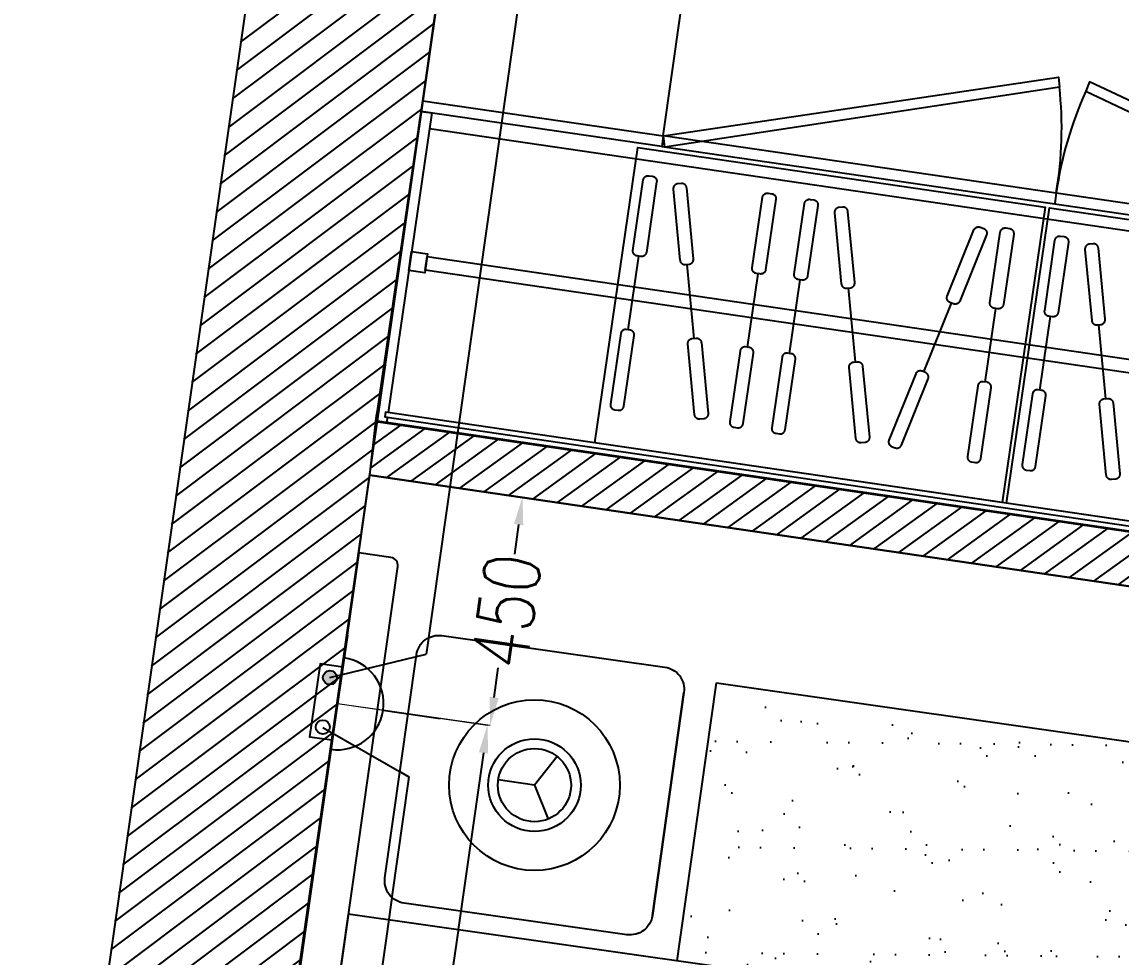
# Model space of a CAD drawing. Extents: x -678889171 to 586587, y -792238163 to 335485.
# Drawn here: x 26597 to 28631, y 30233 to 31963 of the extents above; entities that cross this region are included whole.
import ezdxf
from ezdxf.xclip import XClip

# ---------------------------------------------------------------- set-up
doc = ezdxf.new("R2010")
doc.units = 0
doc.header["$MEASUREMENT"] = 0
doc.header["$XCLIPFRAME"] = 2
doc.set_wipeout_variables(frame=1)
doc.layers.get('0').update_dxf_attribs({"color": 8})
doc.layers.get('Defpoints').update_dxf_attribs({"color": 252})
for name, color, linetype in [('1', 8, 'Continuous'), ('9TH-FURN$0$XR-A-TYP-7-8-9-10$0$I-EQPM', 252, 'Continuous'), ('9TH-FURN$0$XR-A-TYP-7-8-9-10$0$I-FURN', 252, 'Continuous'), ('9TH-FURN$0$XR-A-TYP-7-8-9-10$0$I-FURN-FLOR', 252, 'Continuous'), ('9TH-FURN$0$XR-A-TYP-7-8-9-10$0$I-FURN-PATT', 252, 'Continuous'), ('9TH-FURN$0$XR-A-TYP-7-8-9-10$0$I-WIPEOUT', 252, 'Continuous'), ('9TH-FURN$0$XR-A-TYP-7-8-9-10$0$XREF_1BR$0$I-FURN', 252, 'Continuous'), ('E-POW-BLOCK', 4, 'Continuous'), ('XR-A-9TH-FLOOR$0$A-WALL', 252, 'Continuous'), ('XR-A-col-910$0$A-COLS', 252, 'Continuous'), ('XR-A-col-910$0$A-SITE-PATT', 252, 'Continuous'), ('XR-Typ32 7th to11Th$0$A-WALL', 252, 'Continuous')]:
    doc.layers.add(name, color=color, linetype=linetype)
doc.styles.add('Work$0$E-M.MODUL', font='romans.shx', dxfattribs={"width": 0.8})
doc.dimstyles.new('Work$0$S-DIM', dxfattribs={"dimscale": 500, "dimtxt": 0.2065, "dimasz": 0.104, "dimexe": 0, "dimexo": 0, "dimgap": 0, "dimtad": 0, "dimdec": 0, "dimzin": 0, "dimdsep": 46, "dimtxsty": 'Work$0$E-M.MODUL', "dimcen": 0.25, "dimclrd": 5, "dimclre": 5, "dimclrt": 1, "dimadec": 0, "dimazin": 0, "dimtfac": 1, "dimtdec": 0, "dimtofl": 0, "dimtmove": 0, "dimatfit": 3, "dimfxl": 1, "dimtolj": 1, "dimtzin": 0, "dimlwe": 13, "dimarcsym": 0})

# ---------------------------------------------------------------- blocks, each defined once
blk = doc.blocks.new('SO1')
at = {"layer": 'E-POW-BLOCK'}
h = blk.add_hatch(color=3, dxfattribs=at)
h.dxf.hatch_style = 1
edge = h.paths.add_edge_path()
edge.add_arc((-0.1064, -0.0481), 0.0303, 0, 360)
at = {"layer": 'E-POW-BLOCK', "color": 3}
for p, q in [((0, 0.2), (0, 0.45)), ((-0.3, 0), (0.3, 0))]:
    blk.add_line(p, q, dxfattribs=at)
blk.add_lwpolyline([(0.1593, 0), (-0.1593, 0), (-0.1593, -0.0988), (0.1593, -0.0988)], close=True, dxfattribs=at)
for centre in [(-0.1064, -0.0481), (0.1096, -0.0481)]:
    blk.add_circle(centre, 0.0303, dxfattribs=at)
blk.add_arc((0, 0), 0.2, 0, 180, dxfattribs=at)
blk = doc.blocks.new('*D3154')
at = {"layer": '1', "color": 5, "lineweight": 13, "transparency": 16777216}
for p, q in [((27240.7, 31124.6), (27523.5, 31084.6)), ((27180.9, 30701.9), (27463.7, 30661.9))]:
    blk.add_line(p, q, dxfattribs=at)
at = {"layer": '1', "color": 5, "lineweight": -2, "transparency": 16777216}
for p, q in [((27516.2, 31033.1), (27508.4, 30978.4)), ((27470.9, 30713.4), (27478.7, 30768.1))]:
    blk.add_line(p, q, dxfattribs=at)
at = {"layer": '1', "color": 5, "transparency": 16777216}
for points in [[(27507.6, 31034.3), (27524.8, 31031.9), (27523.5, 31084.6)], [(27462.4, 30714.6), (27479.5, 30712.1), (27463.7, 30661.9)]]:
    blk.add_solid(points, dxfattribs=at)
at = {"layer": 'Defpoints', "color": 0, "transparency": 16777216}
for p in [(27240.7, 31124.6), (27523.5, 31084.6), (27180.9, 30701.9, 0)]:
    blk.add_point(p, dxfattribs=at)
at = {"layer": '1', "color": 1, "transparency": 16777216, "insert": (27493.6, 30873.2), "char_height": 103.25, "attachment_point": 5, "rotation": 81.9486, "style": 'Work$0$E-M.MODUL'}
blk.add_mtext('\\A1;450', dxfattribs=at)
blk = doc.blocks.new('*D3155')
at = {"layer": '1', "color": 5, "lineweight": 13, "transparency": 16777216}
for p, q in [((27180.9, 30701.9), (27458.6, 30662.1)), ((26822.9, 28200.6), (27100.6, 28160.8))]:
    blk.add_line(p, q, dxfattribs=at)
at = {"layer": '1', "color": 5, "lineweight": -2, "transparency": 16777216}
for p, q in [((27451.3, 30610.6), (27300.3, 29555.5)), ((27108, 28212.3), (27259, 29267.4))]:
    blk.add_line(p, q, dxfattribs=at)
at = {"layer": '1', "color": 5, "transparency": 16777216}
for points in [[(27442.7, 30611.9), (27459.9, 30609.4), (27458.6, 30662.1)], [(27099.4, 28213.5), (27116.6, 28211.1), (27100.6, 28160.8)]]:
    blk.add_solid(points, dxfattribs=at)
at = {"layer": 'Defpoints', "color": 0, "transparency": 16777216}
for p in [(27180.9, 30701.9, 0), (26822.9, 28200.6, 0), (27100.6, 28160.8)]:
    blk.add_point(p, dxfattribs=at)
at = {"layer": '1', "color": 1, "transparency": 16777216, "insert": (27279.6, 29411.5), "char_height": 103.25, "attachment_point": 5, "rotation": 81.8544, "style": 'Work$0$E-M.MODUL'}
blk.add_mtext('\\A1;2450', dxfattribs=at)
blk = doc.blocks.new('9TH-FURN$0$XR-A-TYP-7-8-9-10$0$XREF_1BR$0$A$Cdd8648a7')
blk.add_line((0, 0), (33.9, -58.6))
at = {"flags": 128}
blk.add_lwpolyline([(33.9, 58.6), (0, 0), (-67.7, 0)], dxfattribs=at)
for radius in [158, 85.8, 67.7]:
    blk.add_circle((0, 0), radius)
blk = doc.blocks.new('*U504')
at = {"layer": '9TH-FURN$0$XR-A-TYP-7-8-9-10$0$XREF_1BR$0$I-FURN'}
for points in [[(-1826.4, 0), (-1796.4, 0), (-1796.4, 35), (-1826.4, 35)], [(43.4, 5), (-1796.4, 5), (-1796.4, 30), (43.4, 30)], [(73.4, 0), (43.4, 0), (43.4, 35), (73.4, 35)]]:
    blk.add_lwpolyline(points, close=True, dxfattribs=at)
blk = doc.blocks.new('9TH-FURN$0$XR-A-TYP-7-8-9-10$0$XREF_1BR$0$A$C0C3539C5')
at = {"layer": '9TH-FURN$0$XR-A-TYP-7-8-9-10$0$XREF_1BR$0$I-FURN', "ltscale": 0.5}
for p, q in [((-0.0688, 0), (0.0688, 0)), ((-0.0688, -0.083), (0.0688, -0.083)), ((-0.0688, -0.1615), (0.0688, -0.1615)), ((-0.0668, -0.2767), (0.0668, -0.2441)), ((-0.0668, -0.4045), (0.0668, -0.4371)), ((-0.0688, -0.5277), (0.0688, -0.5277)), ((-0.0688, -0.6062), (0.0688, -0.6062)), ((-0.0668, -0.7062), (0.0668, -0.7388)), ((-0.0688, -0.8293), (0.0688, -0.8293)), ((-0.0688, -0.9078), (0.0688, -0.9078))]:
    blk.add_line(p, q, dxfattribs=at)
for points in [[(-0.2098, -0.0125, -0.414214), (-0.2188, -0.0035), (-0.2188, 0.0035, -0.414214), (-0.2098, 0.0125), (-0.0778, 0.0125, -0.414214), (-0.0688, 0.0035), (-0.0688, -0.0035, -0.414214), (-0.0778, -0.0125)], [(0.2098, -0.0125, 0.414214), (0.2188, -0.0035), (0.2188, 0.0035, 0.414214), (0.2098, 0.0125), (0.0778, 0.0125, 0.414214), (0.0688, 0.0035), (0.0688, -0.0035, 0.414214), (0.0778, -0.0125)], [(-0.2098, -0.0955, -0.414214), (-0.2188, -0.0865), (-0.2188, -0.0795, -0.414214), (-0.2098, -0.0705), (-0.0778, -0.0705, -0.414214), (-0.0688, -0.0795), (-0.0688, -0.0865, -0.414214), (-0.0778, -0.0955)], [(0.2098, -0.0955, 0.414214), (0.2188, -0.0865), (0.2188, -0.0795, 0.414214), (0.2098, -0.0705), (0.0778, -0.0705, 0.414214), (0.0688, -0.0795), (0.0688, -0.0865, 0.414214), (0.0778, -0.0955)], [(-0.2098, -0.174, -0.414214), (-0.2188, -0.165), (-0.2188, -0.158, -0.414214), (-0.2098, -0.149), (-0.0778, -0.149, -0.414214), (-0.0688, -0.158), (-0.0688, -0.165, -0.414214), (-0.0778, -0.174)], [(0.2098, -0.174, 0.414214), (0.2188, -0.165), (0.2188, -0.158, 0.414214), (0.2098, -0.149), (0.0778, -0.149, 0.414214), (0.0688, -0.158), (0.0688, -0.165, 0.414214), (0.0778, -0.174)], [(0.2067, -0.2228, 0.414214), (0.2133, -0.2119), (0.2117, -0.2051, 0.414214), (0.2008, -0.1985), (0.0726, -0.2298, 0.414214), (0.066, -0.2407), (0.0676, -0.2475, 0.414214), (0.0785, -0.2541)], [(-0.2008, -0.3223, -0.414214), (-0.2117, -0.3157), (-0.2133, -0.3089, -0.414214), (-0.2067, -0.298), (-0.0785, -0.2667, -0.414214), (-0.0676, -0.2733), (-0.066, -0.2801, -0.414214), (-0.0726, -0.291)], [(-0.2008, -0.3589, 0.414214), (-0.2117, -0.3655), (-0.2133, -0.3723, 0.414214), (-0.2067, -0.3832), (-0.0785, -0.4145, 0.414214), (-0.0676, -0.4079), (-0.066, -0.4011, 0.414214), (-0.0726, -0.3902)], [(0.2067, -0.4585, -0.414214), (0.2133, -0.4693), (0.2117, -0.4761, -0.414214), (0.2008, -0.4827), (0.0726, -0.4514, -0.414214), (0.066, -0.4405), (0.0676, -0.4337, -0.414214), (0.0785, -0.4271)], [(-0.2098, -0.5402, -0.414214), (-0.2188, -0.5312), (-0.2188, -0.5242, -0.414214), (-0.2098, -0.5152), (-0.0778, -0.5152, -0.414214), (-0.0688, -0.5242), (-0.0688, -0.5312, -0.414214), (-0.0778, -0.5402)], [(0.2098, -0.5402, 0.414214), (0.2188, -0.5312), (0.2188, -0.5242, 0.414214), (0.2098, -0.5152), (0.0778, -0.5152, 0.414214), (0.0688, -0.5242), (0.0688, -0.5312, 0.414214), (0.0778, -0.5402)], [(-0.2098, -0.6187, -0.414214), (-0.2188, -0.6097), (-0.2188, -0.6027, -0.414214), (-0.2098, -0.5937), (-0.0778, -0.5937, -0.414214), (-0.0688, -0.6027), (-0.0688, -0.6097, -0.414214), (-0.0778, -0.6187)], [(0.2098, -0.6187, 0.414214), (0.2188, -0.6097), (0.2188, -0.6027, 0.414214), (0.2098, -0.5937), (0.0778, -0.5937, 0.414214), (0.0688, -0.6027), (0.0688, -0.6097, 0.414214), (0.0778, -0.6187)], [(-0.2008, -0.6606, 0.414214), (-0.2117, -0.6672), (-0.2133, -0.674, 0.414214), (-0.2067, -0.6849), (-0.0785, -0.7162, 0.414214), (-0.0676, -0.7096), (-0.066, -0.7028, 0.414214), (-0.0726, -0.6919)], [(0.2067, -0.7601, -0.414214), (0.2133, -0.771), (0.2117, -0.7778, -0.414214), (0.2008, -0.7844), (0.0726, -0.7531, -0.414214), (0.066, -0.7422), (0.0676, -0.7354, -0.414214), (0.0785, -0.7288)], [(-0.2098, -0.8418, -0.414214), (-0.2188, -0.8328), (-0.2188, -0.8258, -0.414214), (-0.2098, -0.8168), (-0.0778, -0.8168, -0.414214), (-0.0688, -0.8258), (-0.0688, -0.8328, -0.414214), (-0.0778, -0.8418)], [(0.2098, -0.8418, 0.414214), (0.2188, -0.8328), (0.2188, -0.8258, 0.414214), (0.2098, -0.8168), (0.0778, -0.8168, 0.414214), (0.0688, -0.8258), (0.0688, -0.8328, 0.414214), (0.0778, -0.8418)], [(-0.2098, -0.9203, -0.414214), (-0.2188, -0.9113), (-0.2188, -0.9043, -0.414214), (-0.2098, -0.8953), (-0.0778, -0.8953, -0.414214), (-0.0688, -0.9043), (-0.0688, -0.9113, -0.414214), (-0.0778, -0.9203)], [(0.2098, -0.9203, 0.414214), (0.2188, -0.9113), (0.2188, -0.9043, 0.414214), (0.2098, -0.8953), (0.0778, -0.8953, 0.414214), (0.0688, -0.9043), (0.0688, -0.9113, 0.414214), (0.0778, -0.9203)]]:
    blk.add_lwpolyline(points, format="xyb", close=True, dxfattribs=at)
blk = doc.blocks.new('*U1546')
at = {"layer": 'XR-A-col-910$0$A-SITE-PATT'}
h = blk.add_hatch(dxfattribs=at)
h.set_pattern_fill('ANSI31', color=256, scale=300, angle=8.1314)
h.set_pattern_definition([(45, (5796.236, -59960.182), (-26.516504, 26.516504), [])])
h.paths.add_polyline_path([(100, -26057), (100, -17907), (2650, -17907), (2650, -17557), (-250, -17557), (-250, -26057)])
at = {"layer": 'XR-A-col-910$0$A-COLS'}
blk.add_lwpolyline([(100, -26057), (100, -17907), (2650, -17907), (2650, -17557), (-250, -17557), (-250, -26057)], close=True, dxfattribs=at)
blk = doc.blocks.new('XR-A-col-910')
at = {"layer": 'XR-A-col-910$0$A-SITE-PATT', "rotation": 351.8685461071583}
blk.add_blockref('*U1546', (33080.3, 39580.6), dxfattribs=at)
blk = doc.blocks.new('XR-Typ32 7th to11Th')
at = {"layer": 'XR-Typ32 7th to11Th$0$A-WALL'}
blk.add_lwpolyline([(30349.5, 22235.5), (29147.2, 13821), (29498.7, 13770.8), (30041.1, 17602.5), (32853.5, 17191), (32954.9, 17883.6), (32855.6, 17898.1), (32769.1, 17305.3), (30055.2, 17702.2), (30292.8, 19380.4)], dxfattribs=at)

msp = doc.modelspace()

# ---------------------------------------------------------------- hatches: boundary and pattern name
at = {"layer": '9TH-FURN$0$XR-A-TYP-7-8-9-10$0$I-FURN-PATT'}
h = msp.add_hatch(dxfattribs=at)
h.set_pattern_fill('AR-SAND', color=256, scale=3, angle=-8.0571)
h.set_pattern_definition([(29.4429, (21639.5, 25411.09), (15.8262, 146.0474), [0, -115.824, 0, -129.54, 0, -123.825]), (359.4429, (21639.5, 25411.09), (163.667, 194.023), [0, -62.484, 0, -104.394, 0, -40.005]), (319.4429, (21546.7, 25424.23), (235.0157, -32.8328), [0, -38.1, 0, -137.16, 0, -179.07]), (309.4429, (21546.7, 25424.23), (236.1795, 34.1125), [0, -19.05, 0, -89.916, 0, -102.87])])
h.paths.add_polyline_path([(27882.5, 30740), (29778.4, 30469.8), (29376.2, 27628.1), (27480.2, 27898.3)])

# ---------------------------------------------------------------- linework, layer by layer
at = {"layer": '9TH-FURN$0$XR-A-TYP-7-8-9-10$0$I-FURN'}
msp.add_line((27351.5, 31766.1, 0), (29231.3, 31490.9, 0), dxfattribs=at)
at = {"layer": '9TH-FURN$0$XR-A-TYP-7-8-9-10$0$I-FURN', "elevation": 0}
for points in [[(27784.1, 31752.6), (27938.4, 32843.1), (27493, 32906.8), (27338.8, 31817.7)], [(27784.2, 31752.5), (28515.6, 31861.5), (28517.2, 31843), (27786.8, 31731.8)], [(29238.5, 31540.3), (28573.1, 31852.4), (28566, 31835.3), (29229.7, 31521.4)], [(27338.8, 31817.7), (27784.1, 31752.6), (27781.2, 31732.8), (27335.9, 31797.9)], [(27273.3, 31231.7), (27271.9, 31221.9), (27252.1, 31224.7), (27253.5, 31234.6), (27253.5, 31234.6), (27254.8, 31243.5), (27254.8, 31243.5), (27335.9, 31797.9), (27355.7, 31795), (27274.6, 31240.7), (27269.7, 31241.4), (27268.4, 31232.5)], [(29238.5, 31540.4), (27784.1, 31752.6), (27781.2, 31732.8), (29235.6, 31520.6)], [(29159.3, 30964.2), (27269.7, 31241.4), (27268.4, 31232.5), (29158, 30955.3)]]:
    msp.add_lwpolyline(points, close=True, dxfattribs=at)
at = {"layer": '9TH-FURN$0$XR-A-TYP-7-8-9-10$0$I-FURN'}
for centre, start, end in [((27817, 31765.7, 0), 350.3017, 6.3033), ((29208.6, 31546.8, 0), 155.8217, 171.8233)]:
    msp.add_arc(centre, 704.4, start, end, dxfattribs=at)
at = {"layer": '9TH-FURN$0$XR-A-TYP-7-8-9-10$0$I-FURN-FLOR', "elevation": 0}
msp.add_lwpolyline([(27882.5, 30740), (29778.4, 30469.8), (29376.2, 27628.1), (27480.2, 27898.3)], close=True, dxfattribs=at)
at = {"layer": '9TH-FURN$0$XR-A-TYP-7-8-9-10$0$XREF_1BR$0$I-FURN'}
msp.add_line((28511.4, 31647, 0), (28508.5, 31627.2, 0), dxfattribs=at)

# ---------------------------------------------------------------- block references
at = {"layer": '9TH-FURN$0$XR-A-TYP-7-8-9-10$0$I-FURN', "extrusion": (-3.53468e-11, 4.94056e-12, -1)}
ref = msp.add_blockref('9TH-FURN$0$XR-A-TYP-7-8-9-10$0$XREF_1BR$0$A$C0C3539C5', (-28549.6, 31341.7, 0), dxfattribs=dict(at, xscale=1000, yscale=1000, zscale=-1000, rotation=98.32185931275582))
XClip(ref).set_block_clipping_path([(-0.2848774801, -0.8602293081), (0.2675332336, -0.0984328915)])
ref = msp.add_blockref('9TH-FURN$0$XR-A-TYP-7-8-9-10$0$XREF_1BR$0$A$C0C3539C5', (-29311.6, 31230.1, 0), dxfattribs=dict(at, xscale=1000, yscale=1000, zscale=-1000, rotation=98.32185931275582))
XClip(ref).set_block_clipping_path([(-0.2848774801, -0.8602293081), (0.2675332336, -0.0984328915)])
at = {"layer": '9TH-FURN$0$XR-A-TYP-7-8-9-10$0$I-FURN', "rotation": 171.6781406809907}
msp.add_blockref('*U504', (27390.8, 31527.7, 0), dxfattribs=at)

# ---------------------------------------------------------------- next in the draw order: wipeouts: each hides what was drawn before it
msp.add_wipeout([(27327.9, 30796.1), (27329, 30799.8), (27330.4, 30803.4), (27332.1, 30806.8), (27334.2, 30810.1), (27336.5, 30813.1), (27339.1, 30816), (27341.9, 30818.6), (27345, 30820.9), (27348.3, 30822.9), (27351.7, 30824.6), (27355.3, 30826), (27359, 30827), (27362.8, 30827.7), (27366.6, 30828.1), (27370.5, 30828.1), (27374.3, 30827.7), (27786.9, 30769.3), (27790.7, 30768.6), (27794.4, 30767.5), (27797.9, 30766.1), (27801.4, 30764.4), (27804.7, 30762.4), (27807.7, 30760.1), (27810.6, 30757.5), (27813.1, 30754.6), (27815.5, 30751.5), (27817.5, 30748.3), (27819.2, 30744.8), (27820.6, 30741.2), (27821.6, 30737.5), (27822.3, 30733.7), (27822.7, 30729.9), (27822.7, 30726), (27822.3, 30722.2), (27763.9, 30309.7), (27763.2, 30305.9), (27762.1, 30302.2), (27760.7, 30298.6), (27759, 30295.2), (27757, 30291.9), (27754.6, 30288.8), (27752, 30286), (27749.2, 30283.4), (27746.1, 30281.1), (27742.8, 30279.1), (27739.4, 30277.3), (27735.8, 30276), (27732.1, 30274.9), (27728.3, 30274.2), (27724.5, 30273.9), (27720.6, 30273.9), (27716.8, 30274.2), (27304.2, 30332.6), (27300.5, 30333.4), (27296.8, 30334.4), (27293.2, 30335.8), (27289.7, 30337.5), (27286.5, 30339.6), (27283.4, 30341.9), (27280.6, 30344.5), (27278, 30347.3), (27275.7, 30350.4), (27273.6, 30353.7), (27271.9, 30357.1), (27270.5, 30360.7), (27269.5, 30364.4), (27268.8, 30368.2), (27268.5, 30372.1), (27268.5, 30375.9), (27268.8, 30379.7), (27327.2, 30792.3)]).translate(0, 0, 0).dxf.layer = '9TH-FURN$0$XR-A-TYP-7-8-9-10$0$I-WIPEOUT'

# ---------------------------------------------------------------- next in the draw order: hatches: boundary and pattern name
at = {"layer": '9TH-FURN$0$XR-A-TYP-7-8-9-10$0$I-FURN'}
h = msp.add_hatch(dxfattribs=at)
h.set_pattern_fill('ANSI31', color=256, scale=10, angle=-189.2066)
h.set_pattern_definition([(215.79336, (18149.807, 22272.248), (18.56942, -25.75343), [])])
h.paths.add_polyline_path([(27252, 31224.2), (29968.4, 30826.6), (30055.4, 31420.2), (30154.3, 31405.7), (30052.8, 30713.1), (27240.7, 31124.7)])

# ---------------------------------------------------------------- next in the draw order: linework, layer by layer
at = {"layer": '9TH-FURN$0$XR-A-TYP-7-8-9-10$0$I-FURN', "elevation": 0}
msp.add_lwpolyline([(27252, 31224.2), (29968.4, 30826.6), (30055.4, 31420.2), (30154.3, 31405.7), (30052.8, 30713.1), (27240.7, 31124.7)], close=True, dxfattribs=at)

# ---------------------------------------------------------------- next in the draw order: block references
at = {"layer": '9TH-FURN$0$XR-A-TYP-7-8-9-10$0$I-EQPM', "rotation": 351.942875839929}
msp.add_blockref('9TH-FURN$0$XR-A-TYP-7-8-9-10$0$XREF_1BR$0$A$Cdd8648a7', (27545.6, 30551, 0), dxfattribs=at)

# ---------------------------------------------------------------- next in the draw order: wipeouts: each hides what was drawn before it
msp.add_wipeout([(28832.3, 30081), (28939.2, 30065.9), (28986.4, 30059.2), (29085.5, 30045.1), (29135.7, 30037.9), (29156.2, 30027.8), (29169.2, 30011.6), (29174.4, 29992.8), (29174.5, 29986.5), (28935.8, 28298.9), (28926.5, 28276.2), (28908.4, 28261.1), (28894.6, 28256.6), (28879.2, 28256.4), (28580, 28298.8), (28575.8, 28269.1), (28562.5, 28252.9), (28499.2, 28259.7), (28140.5, 28310.5), (28128.1, 28317.4), (28125.6, 28347.9), (28127.7, 28362.8), (26948.5, 28529.7), (27200.8, 30311.9), (28380, 30145), (28382.1, 30159.9), (28384.9, 30177), (28397, 30190.6), (28409.7, 30191.3), (28819.5, 30133.3), (28832.7, 30125.5), (28836.5, 30110.7)]).translate(0, 0, 0).dxf.layer = '9TH-FURN$0$XR-A-TYP-7-8-9-10$0$I-WIPEOUT'

# ---------------------------------------------------------------- next in the draw order: linework, layer by layer
at = {"layer": '9TH-FURN$0$XR-A-TYP-7-8-9-10$0$I-FURN'}
msp.add_line((28380, 30145, 0), (27200.8, 30311.9, 0), dxfattribs=at)
at = {"layer": '9TH-FURN$0$XR-A-TYP-7-8-9-10$0$I-FURN', "elevation": 0}
msp.add_lwpolyline([(27220.3, 30980.9), (26781.2, 27881.7), (26840.6, 27873.3, 0.414214), (26857.5, 27886), (27292.5, 30955.5, 0.414214), (27279.8, 30972.5), (27220.3, 30980.9)], format="xyb", dxfattribs=at)
msp.add_lwpolyline([(27268.8, 30379.7), (27327.2, 30792.3, -0.414214), (27374.3, 30827.7), (27786.9, 30769.3, -0.414214), (27822.3, 30722.2), (27763.9, 30309.7, -0.414214), (27716.8, 30274.2), (27304.2, 30332.6, -0.414214)], format="xyb", close=True, dxfattribs=at)
msp.add_lwpolyline([(27200.8, 30311.9), (26948.5, 28529.7)], dxfattribs=at)
at = {"layer": '9TH-FURN$0$XR-A-TYP-7-8-9-10$0$XREF_1BR$0$I-FURN'}
msp.add_line((27763.9, 30309.7, 0), (27822.3, 30722.2, 0), dxfattribs=at)

# ---------------------------------------------------------------- next in the draw order: block references
at = {"layer": 'XR-A-9TH-FLOOR$0$A-WALL'}
msp.add_blockref('XR-A-col-910', (-2800.4, 13522.1), dxfattribs=at)

# ---------------------------------------------------------------- next in the draw order: block references
msp.add_blockref('XR-Typ32 7th to11Th', (-2800.4, 13522.1), dxfattribs=at)

# ---------------------------------------------------------------- next in the draw order: linework, layer by layer
at = {"layer": '1', "color": 4}
for p, q in [((27604.3, 32622.9, 0), (27345.3, 30793.4, 0)), ((27167.1, 30749.9, 0), (27345.3, 30793.4, 0)), ((27154.1, 30657.9, 0), (27313.2, 30566.6, 0)), ((27313.2, 30566.6, 0), (27002.4, 28371.4, 0))]:
    msp.add_line(p, q, dxfattribs=at)

# ---------------------------------------------------------------- next in the draw order: block references
at = {"layer": 'E-POW-BLOCK', "extrusion": (1.12167e-07, -1.63933e-08, 1), "xscale": 427.5336916951264, "yscale": 427.5336916951264, "zscale": 427.5336916951264, "rotation": 261.6850465199773}
msp.add_blockref('SO1', (27180.9, 30701.9, 0), dxfattribs=at)

# ---------------------------------------------------------------- next in the draw order: dimensions: what is measured, and where the dimension line sits
at = {"layer": '1', "color": 2}
for p2, distance, text, picture, middle in [((27240.7, 31124.6), -285.6, '450', '*D3154', (27493.6, 30873.2)), ((26822.9, 28200.6, 0), 280.6, '2450', '*D3155', (27279.6, 29411.5))]:
    dim = msp.add_aligned_dim(p1=(27180.9, 30701.9, 0), p2=p2, distance=distance, text=text, dimstyle='Work$0$S-DIM', dxfattribs=at)
    dim.commit()
    dim.dimension.update_dxf_attribs({"geometry": picture, "text_midpoint": middle})

doc.saveas('drawing.dxf')
